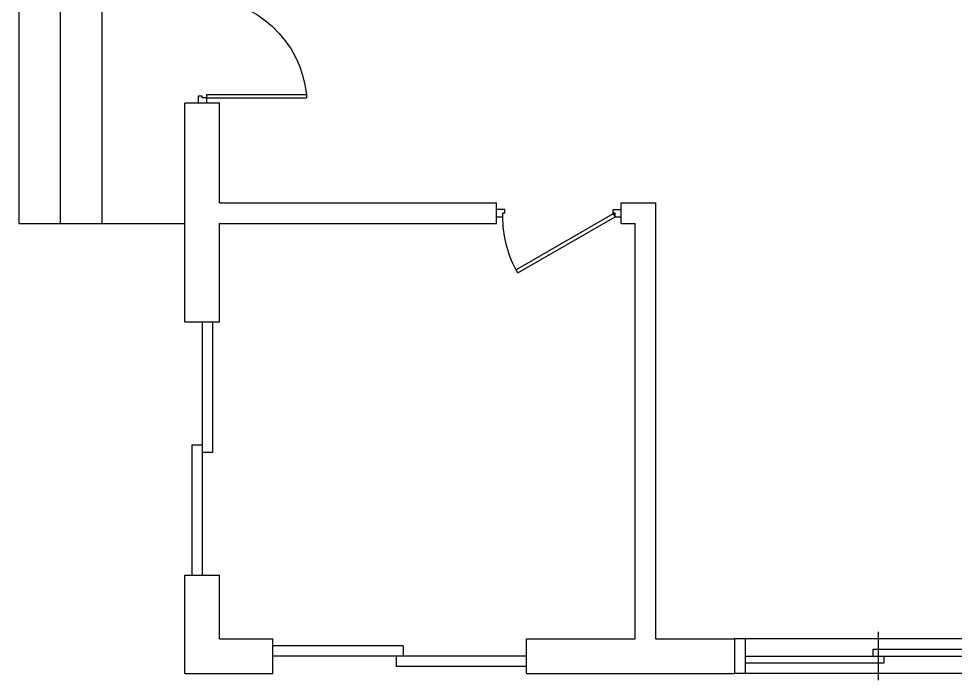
# Model space of a CAD drawing. Header units: metres. Extents: x 6200.1 to 6241.3, y 4213.1 to 4242.5.
# Drawn here: x 6229.06 to 6235.82, y 4213.07 to 4217.85 of the extents above; entities that cross this region are included whole.
import ezdxf

# ---------------------------------------------------------------- set-up
doc = ezdxf.new("R2010")
doc.units = ezdxf.units.M
doc.header["$MEASUREMENT"] = 0
doc.layers.add('WALL', color=7, linetype='Continuous')
doc.layers.add('WINDOW', color=240, linetype='Continuous')

# ---------------------------------------------------------------- blocks, each defined once
blk = doc.blocks.new('DR_D02')
for p, q in [((-0.46, 0.4948), (-0.475, 0.4948)), ((-0.475, 0.02), (-0.475, 0.4948)), ((-0.46, 0.02), (-0.46, 0.495)), ((0.46, 0.02), (0.46, 0.495)), ((0.46, 0.4948), (0.475, 0.4948)), ((0.475, 0.02), (0.475, 0.4948)), ((-0.46, 0.02), (-0.5, 0.02)), ((-0.5, 0.02), (-0.5, -0.02)), ((-0.475, 0.02), (-0.475, 0)), ((-0.475, 0), (-0.4675, 0)), ((-0.4675, 0), (-0.4675, -0.02)), ((0.46, 0.02), (0.5, 0.02)), ((0.4675, 0), (0.4675, -0.02)), ((0.475, 0), (0.4675, 0)), ((0.475, 0.02), (0.475, 0)), ((0.5, 0.02), (0.5, -0.02)), ((-0.4675, -0.02), (-0.5, -0.02)), ((0.4675, -0.02), (0.5, -0.02))]:
    blk.add_line(p, q)
for centre, start, end in [((-0.5121, -0.0149), 1.6619, 84.1677), ((0.5121, -0.0149), 95.8323, 178.3381)]:
    blk.add_arc(centre, 0.5123, start, end)
blk = doc.blocks.new('DR_CDR1')
for p, q in [((0.3294, 0.48), (-0.45, 0.03)), ((-0.435, 0.004), (0.3444, 0.454)), ((0.3294, 0.48), (0.3444, 0.454)), ((-0.45, 0.03), (-0.5, 0.03)), ((-0.435, 0.004), (-0.45, 0.03)), ((-0.45, 0.03), (-0.45, 0)), ((-0.45, 0), (-0.435, 0)), ((-0.435, 0), (-0.435, -0.03)), ((0.435, 0), (0.45, 0)), ((0.435, 0), (0.435, -0.03)), ((0.45, 0.03), (0.45, 0)), ((0.5, 0.03), (0.45, 0.03)), ((-0.435, -0.03), (-0.5, -0.03)), ((0.435, -0.03), (0.5, -0.03))]:
    blk.add_line(p, q)
blk.add_lwpolyline([(0.3444, 0.454, -0.121959), (0.45, 0.03)], format="xyb")
blk = doc.blocks.new('WD_2TLP')
for p, q in [((-0.5, 0.3), (0.0141, 0.3)), ((0.0141, 0), (0.0141, 0.3)), ((-0.5, 0), (0.5, 0)), ((-0.0141, -0.3), (-0.0141, 0)), ((-0.0141, -0.3), (0.5, -0.3))]:
    blk.add_line(p, q)
blk = doc.blocks.new('WD_00_X4')
for p, q in [((-0.24, 0.7), (-0.24, -0.7)), ((0, 0.7), (0, -0.7)), ((0.24, 0.7), (0.24, -0.7)), ((-0.5, 0.5), (0.5, 0.5)), ((-0.48, 0.5), (-0.48, -0.5)), ((0.48, 0.5), (0.48, -0.5)), ((-0.23, 0.2), (-0.48, 0.2)), ((-0.23, 0.2), (-0.23, 0)), ((0.48, 0.2), (0.23, 0.2)), ((0.23, 0.2), (0.23, 0)), ((0.48, 0), (-0.48, 0)), ((-0.25, 0), (-0.25, -0.2)), ((0.25, 0), (0.25, -0.2)), ((0.25, -0.2), (-0.25, -0.2)), ((-0.5, -0.5), (0.5, -0.5))]:
    blk.add_line(p, q)

msp = doc.modelspace()

# ---------------------------------------------------------------- linework, layer by layer
for p, q in [((6229.0597, 4219.6313), (6229.0597, 4216.3733)), ((6229.3597, 4219.6313), (6229.3597, 4216.3733)), ((6229.6597, 4219.6313), (6229.6597, 4216.3733)), ((6229.0597, 4216.3733), (6230.2597, 4216.3733))]:
    msp.add_line(p, q)
at = {"layer": 'WALL'}
for p, q in [((6230.2597, 4215.6633), (6230.2597, 4217.2445)), ((6230.5097, 4217.2445), (6230.2597, 4217.2445)), ((6230.5097, 4216.5233), (6230.5097, 4217.2445)), ((6230.5097, 4216.5233), (6232.5097, 4216.5233)), ((6232.5097, 4216.3733), (6232.5097, 4216.5233)), ((6233.4097, 4216.5233), (6233.6597, 4216.5233)), ((6233.4097, 4216.3733), (6233.4097, 4216.5233)), ((6233.6597, 4213.3733), (6233.6597, 4216.5233)), ((6230.5097, 4216.3733), (6232.5097, 4216.3733)), ((6230.5097, 4215.6633), (6230.5097, 4216.3733)), ((6233.4097, 4216.3733), (6233.5097, 4216.3733)), ((6233.5097, 4213.3733), (6233.5097, 4216.3733)), ((6230.2597, 4215.6633), (6230.5097, 4215.6633)), ((6230.2597, 4213.1233), (6230.2597, 4213.8333)), ((6230.2597, 4213.8333), (6230.5097, 4213.8333)), ((6230.5097, 4213.3733), (6230.5097, 4213.8333)), ((6230.2597, 4213.1233), (6230.2597, 4213.3733)), ((6230.5097, 4213.3733), (6230.8947, 4213.3733)), ((6230.8947, 4213.1233), (6230.8947, 4213.3733)), ((6232.7247, 4213.3733), (6233.5097, 4213.3733)), ((6232.7247, 4213.1233), (6232.7247, 4213.3733)), ((6233.6597, 4213.3733), (6234.2272, 4213.3733)), ((6234.2272, 4213.3733), (6234.2272, 4213.1233)), ((6230.2597, 4213.1233), (6230.8947, 4213.1233)), ((6232.7247, 4213.1233), (6234.2272, 4213.1233))]:
    msp.add_line(p, q, dxfattribs=at)

# ---------------------------------------------------------------- block references
at = {"layer": 'WINDOW'}
for name, p, xscale, yscale, zscale, rotation in [('DR_D02', (6230.3847, 4218.0045), 1.52, -1.52, 1.52, 90), ('DR_CDR1', (6232.9597, 4216.4483), 0.9, 0.9, 0.9, 180.0000000000289), ('WD_2TLP', (6230.3847, 4214.7483), 1.83, 0.2499999999995453, 1.83, 270), ('WD_00_X4', (6236.2272, 4213.2483), 4, 0.2500000000009095, 4, 180.0000000000064), ('WD_2TLP', (6231.8097, 4213.2483), 1.83, 0.2500000000009095, 1.83, 180.0000000000143)]:
    msp.add_blockref(name, p, dxfattribs=dict(at, xscale=xscale, yscale=yscale, zscale=zscale, rotation=rotation))

doc.saveas('drawing.dxf')
